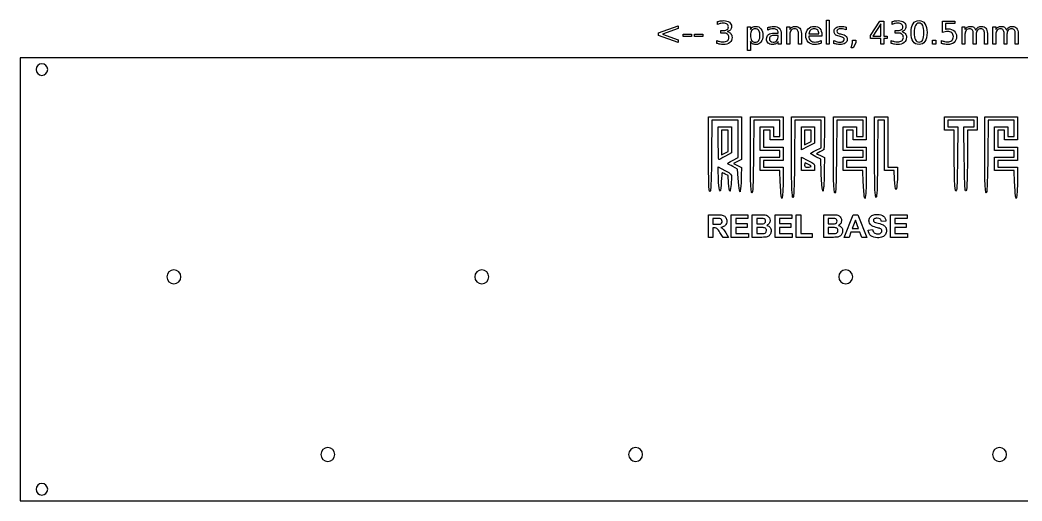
# Model space of a CAD drawing. Extents: x 0 to 431, y 0 to 399.
# Drawn here: x 0.1 to 215.1, y 295.8 to 399 of the extents above; entities that cross this region are included whole.
import ezdxf

# ---------------------------------------------------------------- set-up
doc = ezdxf.new("R2010")
doc.units = 0
for name, color, linetype in [('Cut1', 7, 'CONTINUOUS'), ('Cut2', 7, 'CONTINUOUS'), ('Engrave', 7, 'CONTINUOUS')]:
    doc.layers.add(name, color=color, linetype=linetype)

msp = doc.modelspace()

# ---------------------------------------------------------------- linework, layer by layer
at = {"layer": 'Cut1', "color": 1}
for points in [[(3.550156, 388.344847), (3.550156, 388.344847)], [(31.633785, 343.903991), (31.633785, 343.903991)], [(97.673823, 343.903991), (97.673823, 343.903991)], [(175.757657, 343.903991), (175.757657, 343.903991)], [(64.653823, 305.803991), (64.653823, 305.803991)], [(130.694176, 305.803991), (130.694176, 305.803991)], [(208.778009, 305.803991), (208.778009, 305.803991)], [(3.550156, 298.344858), (3.550156, 298.344858)]]:
    msp.add_lwpolyline(points, dxfattribs=at)
for points in [[(4.799872, 389.594739), (4.109627, 389.594739), (3.550156, 389.035234), (3.550156, 388.344847)], [(6.049904, 388.344847), (6.049904, 389.035234), (5.490434, 389.594739), (4.799872, 389.594739)], [(3.550156, 388.344847), (3.550156, 387.654461), (4.109627, 387.094603), (4.799872, 387.094603)], [(4.799872, 387.094603), (5.490434, 387.094603), (6.049904, 387.654461), (6.049904, 388.344847)], [(33.133761, 345.404003), (32.305157, 345.404003), (31.633785, 344.732666), (31.633785, 343.903991)], [(34.633772, 343.903991), (34.633772, 344.732666), (33.962401, 345.404003), (33.133761, 345.404003)], [(99.173834, 345.404003), (98.345159, 345.404003), (97.673823, 344.732666), (97.673823, 343.903991)], [(100.673845, 343.903991), (100.673845, 344.732666), (100.002509, 345.404003), (99.173834, 345.404003)], [(177.257668, 345.404003), (176.428993, 345.404003), (175.757657, 344.732666), (175.757657, 343.903991)], [(178.757679, 343.903991), (178.757679, 344.732666), (178.086343, 345.404003), (177.257668, 345.404003)], [(31.633785, 343.903991), (31.633785, 343.075669), (32.305157, 342.40398), (33.133761, 342.40398)], [(33.133761, 342.40398), (33.962401, 342.40398), (34.633772, 343.075669), (34.633772, 343.903991)], [(97.673823, 343.903991), (97.673823, 343.075669), (98.345159, 342.40398), (99.173834, 342.40398)], [(99.173834, 342.40398), (100.002509, 342.40398), (100.673845, 343.075669), (100.673845, 343.903991)], [(175.757657, 343.903991), (175.757657, 343.075669), (176.428993, 342.40398), (177.257668, 342.40398)], [(177.257668, 342.40398), (178.086343, 342.40398), (178.757679, 343.075669), (178.757679, 343.903991)], [(66.153834, 307.304003), (65.325512, 307.304003), (64.653823, 306.632666), (64.653823, 305.803991)], [(64.653823, 305.803991), (64.653823, 304.975669), (65.325512, 304.30398), (66.153834, 304.30398)], [(67.653845, 305.803991), (67.653845, 306.632666), (66.982509, 307.304003), (66.153834, 307.304003)], [(66.153834, 304.30398), (66.982509, 304.30398), (67.653845, 304.975669), (67.653845, 305.803991)], [(132.194187, 307.304003), (131.365512, 307.304003), (130.694176, 306.632666), (130.694176, 305.803991)], [(130.694176, 305.803991), (130.694176, 304.975669), (131.365512, 304.30398), (132.194187, 304.30398)], [(133.694198, 305.803991), (133.694198, 306.632666), (133.022157, 307.304003), (132.194187, 307.304003)], [(132.194187, 304.30398), (133.022157, 304.30398), (133.694198, 304.975669), (133.694198, 305.803991)], [(210.277668, 307.304003), (209.449345, 307.304003), (208.778009, 306.632666), (208.778009, 305.803991)], [(208.778009, 305.803991), (208.778009, 304.975669), (209.449345, 304.30398), (210.277668, 304.30398)], [(211.777679, 305.803991), (211.777679, 306.632666), (211.106343, 307.304003), (210.277668, 307.304003)], [(210.277668, 304.30398), (211.106343, 304.30398), (211.777679, 304.975669), (211.777679, 305.803991)], [(4.799872, 299.59475), (4.109627, 299.59475), (3.550156, 299.035244), (3.550156, 298.344858)], [(6.049904, 298.344858), (6.049904, 299.035244), (5.490434, 299.59475), (4.799872, 299.59475)], [(3.550156, 298.344858), (3.550156, 297.654472), (4.109627, 297.094614), (4.799872, 297.094614)], [(4.799872, 297.094614), (5.490434, 297.094614), (6.049904, 297.654472), (6.049904, 298.344858)]]:
    msp.add_open_spline(points, degree=3, dxfattribs=at)
at = {"layer": 'Cut2', "color": 1}
msp.add_lwpolyline([(0.120025, 295.844793), (430.619994, 295.844793), (430.619994, 390.844772), (0.120025, 390.844772), (0.120025, 295.844793), (0.120025, 295.844793)], dxfattribs=at)
at = {"layer": 'Engrave', "color": 7}
for points in [[(141.337371, 397.14239), (137.924246, 395.928614), (141.337371, 394.721453), (141.337371, 394.119526), (137.097423, 395.657416), (137.097423, 396.206427), (141.337371, 397.744317), (141.337371, 397.14239)], [(149.770965, 398.028744), (149.770965, 398.624057)], [(173.133673, 398.954786), (173.742215, 398.954786), (173.742215, 393.80864), (173.133673, 393.80864), (173.133673, 398.954786)], [(184.603359, 398.746427), (185.443413, 398.746427), (185.443413, 395.528432), (186.147865, 395.528432), (186.147865, 394.972807), (185.443413, 394.972807), (185.443413, 393.80864), (184.778647, 393.80864), (184.778647, 394.972807), (182.549532, 394.972807), (182.549532, 395.617729), (184.603359, 398.746427)], [(184.778647, 398.164343), (183.091926, 395.528432), (184.778647, 395.528432), (184.778647, 398.164343)], [(187.196276, 398.028744), (187.196276, 398.624057)], [(198.044192, 398.746427), (200.666875, 398.746427), (200.666875, 398.184187), (198.656042, 398.184187), (198.656042, 396.973718)], [(198.044192, 396.265958), (198.044192, 398.746427)], [(142.385782, 395.935229), (144.168413, 395.935229), (144.168413, 395.392833), (142.385782, 395.392833), (142.385782, 395.935229)], [(144.833176, 395.935229), (146.615808, 395.935229), (146.615808, 395.392833), (144.833176, 395.392833), (144.833176, 395.935229)], [(151.050885, 396.173354), (150.475417, 396.173354), (150.475417, 396.722364), (151.077343, 396.722364)], [(156.802266, 394.364265), (156.802266, 392.399734), (156.190417, 392.399734), (156.190417, 397.512807), (156.802266, 397.512807), (156.802266, 396.950567)], [(160.552734, 396.781895), (160.552734, 397.344135)], [(161.948413, 396.146895), (162.801692, 396.146895), (162.801692, 396.206427)], [(162.801692, 395.535046), (162.801692, 395.670645), (162.196458, 395.670645)], [(163.410234, 395.921999), (163.410234, 393.80864), (162.801692, 393.80864), (162.801692, 394.37088)], [(165.255705, 395.902156), (165.255705, 393.80864), (164.643856, 393.80864), (164.643856, 397.512807), (165.255705, 397.512807), (165.255705, 396.937338)], [(167.746093, 396.044369), (167.746093, 393.80864), (167.137551, 393.80864), (167.137551, 396.024526)], [(172.134871, 395.812859), (172.134871, 395.515203), (169.336901, 395.515203)], [(169.356746, 395.988145), (171.52633, 395.991453)], [(176.169766, 395.974916), (176.378125, 395.928614)], [(177.373621, 397.403666), (177.373621, 396.828197)], [(188.476199, 396.173354), (187.900731, 396.173354), (187.900731, 396.722364), (188.502657, 396.722364)], [(202.852996, 395.902156), (202.852996, 393.80864), (202.241147, 393.80864), (202.241147, 397.512807), (202.852996, 397.512807), (202.852996, 396.937338)], [(205.250782, 395.902156), (205.250782, 393.80864), (204.638933, 393.80864), (204.638933, 396.024526)], [(207.648567, 396.044369), (207.648567, 393.80864), (207.036718, 393.80864), (207.036718, 396.024526)], [(209.454349, 395.902156), (209.454349, 393.80864), (208.8425, 393.80864), (208.8425, 397.512807), (209.454349, 397.512807), (209.454349, 396.937338)], [(211.852135, 395.902156), (211.852135, 393.80864), (211.240288, 393.80864), (211.240288, 396.024526)], [(214.249923, 396.044369), (214.249923, 393.80864), (213.638074, 393.80864), (213.638074, 396.024526)], [(149.622135, 393.957468), (149.622135, 394.60239)], [(171.992657, 394.572624), (171.992657, 393.997156)], [(174.741016, 393.944239), (174.741016, 394.572624)], [(176.047397, 395.419291), (175.835731, 395.468901)], [(178.699843, 394.648692), (179.397683, 394.648692), (179.397683, 394.079838), (178.855288, 393.021505), (178.428647, 393.021505), (178.699843, 394.079838), (178.699843, 394.648692)], [(187.047449, 393.957468), (187.047449, 394.60239)], [(195.881224, 394.648692), (196.579064, 394.648692), (196.579064, 393.80864), (195.881224, 393.80864), (195.881224, 394.648692)], [(197.835833, 393.924395), (197.835833, 394.595776)], [(147.790999, 352.359375), (147.790999, 357.207862), (149.851442, 357.207862)], [(152.682483, 352.359375), (152.682483, 357.207862), (156.277509, 357.207862), (156.277509, 356.387654), (153.661442, 356.387654), (153.661442, 355.312785), (156.095608, 355.312785), (156.095608, 354.495885), (153.661442, 354.495885), (153.661442, 353.176276), (156.370115, 353.176276), (156.370115, 352.359375), (152.682483, 352.359375)], [(157.210166, 357.207862), (159.14824, 357.207862)], [(158.860506, 352.359375), (157.210166, 352.359375), (157.210166, 357.207862)], [(162.10165, 352.359375), (162.10165, 357.207862), (165.696676, 357.207862), (165.696676, 356.387654), (163.080608, 356.387654), (163.080608, 355.312785), (165.514775, 355.312785), (165.514775, 354.495885), (163.080608, 354.495885), (163.080608, 353.176276), (165.789281, 353.176276), (165.789281, 352.359375), (162.10165, 352.359375)], [(166.652483, 352.359375), (166.652483, 357.168176), (167.631442, 357.168176), (167.631442, 353.176276), (170.065608, 353.176276), (170.065608, 352.359375), (166.652483, 352.359375)], [(172.542772, 357.207862), (174.480842, 357.207862)], [(174.193108, 352.359375), (172.542772, 352.359375), (172.542772, 357.207862)], [(181.806496, 352.359375), (180.741547, 352.359375), (180.318214, 353.460702), (178.38014, 353.460702), (177.979958, 352.359375), (176.941467, 352.359375), (178.829932, 357.207862), (179.865115, 357.207862), (181.806496, 352.359375)], [(186.853422, 352.359375), (186.853422, 357.207862), (190.448448, 357.207862), (190.448448, 356.387654), (187.832381, 356.387654), (187.832381, 355.312785), (190.266547, 355.312785), (190.266547, 354.495885), (187.832381, 354.495885), (187.832381, 353.176276), (190.541051, 353.176276), (190.541051, 352.359375), (186.853422, 352.359375)], [(149.533942, 356.387657), (148.769958, 356.387657), (148.769958, 355.157346)], [(148.769958, 355.157343), (149.494256, 355.157343)], [(158.189124, 356.400885), (158.189124, 355.279712), (158.83074, 355.279712)], [(158.751365, 356.400885), (158.189124, 356.400885)], [(173.52173, 356.400885), (173.52173, 355.279712), (174.163342, 355.279712)], [(174.083967, 356.400885), (173.52173, 356.400885)], [(180.004022, 354.277603), (179.335948, 356.076769), (178.681105, 354.277603), (180.004022, 354.277603)], [(185.884384, 355.822109), (184.905426, 355.779112)], [(148.968397, 354.383436), (148.769958, 354.383436), (148.769958, 352.359375), (147.790999, 352.359375)], [(151.558006, 353.30526), (152.150009, 352.359375), (150.97923, 352.359375), (150.271467, 353.414401)], [(158.189124, 354.472734), (158.189124, 353.176276), (159.095323, 353.176276)], [(158.979567, 354.472734), (158.189124, 354.472734)], [(173.52173, 354.472734), (173.52173, 353.176276), (174.427926, 353.176276)], [(174.312172, 354.472734), (173.52173, 354.472734)], [(182.080999, 353.936952), (183.033499, 354.029555)]]:
    msp.add_lwpolyline(points, dxfattribs=at)
at = {"layer": 'Engrave', "color": 1}
for points in [[(147.81307, 371.428095), (147.81307, 378.192256), (154.868626, 378.192256), (154.868626, 369.027089), (154.031484, 368.601286), (153.194343, 368.176189), (154.031484, 367.768731), (154.868626, 367.362331), (154.85134, 365.589622)], [(152.995729, 368.872925), (154.16307, 369.448659), (154.16307, 377.4867), (148.551434, 377.4867), (148.47982, 370.122464)], [(156.808904, 371.251706), (156.808904, 378.192256), (163.864459, 378.192256), (163.864459, 373.253367), (161.042237, 373.253367), (161.042237, 375.370034), (159.631126, 375.370034), (159.631126, 371.665867), (163.864459, 371.665867), (163.864459, 368.843645), (159.631126, 368.843645), (159.631126, 367.432534), (163.864459, 367.432534), (163.847173, 364.918992)], [(163.223462, 364.125242), (163.104223, 366.726978), (158.92557, 366.726978), (158.92557, 369.5492), (163.158904, 369.5492), (163.158904, 370.960311), (158.92557, 370.960311), (158.92557, 376.075589), (161.747793, 376.075589), (161.747793, 373.958922), (163.158904, 373.958922), (163.158904, 377.4867), (157.546562, 377.4867), (157.475654, 369.946075)], [(165.628348, 370.810734), (165.628348, 378.192256), (172.683904, 378.192256), (172.683904, 374.664478)], [(170.811007, 370.989592), (171.978348, 371.565325), (171.978348, 377.4867), (166.364595, 377.4867), (166.295451, 369.505103)], [(174.624182, 371.251706), (174.624182, 378.192256), (181.679737, 378.192256), (181.679737, 373.253367), (178.857515, 373.253367), (178.857515, 375.370034), (177.446404, 375.370034), (177.446404, 371.665867), (181.679737, 371.665867), (181.679737, 368.843645), (177.446404, 368.843645), (177.446404, 367.432534), (181.679737, 367.432534), (181.662451, 364.918992)], [(181.03874, 364.125242), (180.919501, 366.726978), (176.740848, 366.726978), (176.740848, 369.5492), (180.974182, 369.5492), (180.974182, 370.960311), (176.740848, 370.960311), (176.740848, 376.075589), (179.56307, 376.075589), (179.56307, 373.958922), (180.974182, 373.958922), (180.974182, 377.4867), (175.36184, 377.4867), (175.290932, 369.946075)], [(183.443626, 370.810734), (183.443626, 378.192256), (186.265848, 378.192256), (186.265848, 367.432534), (188.382515, 367.432534), (188.381457, 366.153714)], [(187.751395, 364.742603), (187.626865, 366.726978), (185.560293, 366.726978), (185.560293, 377.4867), (184.179873, 377.4867), (184.110729, 369.505103)], [(200.553701, 370.105178), (200.553701, 375.370034), (198.437034, 375.370034), (198.437034, 378.192256), (205.49259, 378.192256), (205.49259, 375.370034), (203.375923, 375.370034), (203.374512, 369.946075)], [(202.696826, 369.293436), (202.635443, 376.075589), (204.786682, 376.075589), (204.786682, 377.4867), (199.142237, 377.4867), (199.142237, 376.075589), (201.291007, 376.075589), (201.231034, 369.293436)], [(207.079737, 371.251706), (207.079737, 378.192256), (214.135293, 378.192256), (214.135293, 373.253367), (211.31307, 373.253367), (211.31307, 375.370034), (209.901959, 375.370034), (209.901959, 371.665867), (214.135293, 371.665867), (214.135293, 368.843645), (209.901959, 368.843645), (209.901959, 367.432534), (214.135293, 367.432534), (214.118007, 364.918992)], [(213.494295, 364.125242), (213.375057, 366.726978), (209.196404, 366.726978), (209.196404, 369.5492), (213.429737, 369.5492), (213.429737, 370.960311), (209.196404, 370.960311), (209.196404, 376.075589), (212.018626, 376.075589), (212.018626, 373.958922), (213.429737, 373.958922), (213.429737, 377.4867), (207.817395, 377.4867), (207.746487, 369.946075)], [(149.929737, 372.547811), (149.929737, 376.075589), (152.751959, 376.075589), (152.751959, 370.462895), (151.437157, 369.741464)], [(152.046404, 373.080506), (152.046404, 375.370034), (150.635293, 375.370034), (150.635293, 370.071311), (151.340848, 370.431145), (152.046404, 370.790978), (152.046404, 373.080506), (152.046404, 373.080506)], [(167.745015, 373.604381), (167.745015, 376.075589), (170.567237, 376.075589), (170.567237, 372.552045), (169.156126, 371.842256), (167.745015, 371.13282), (167.745015, 373.604381), (167.745015, 373.604381)], [(169.861682, 374.138839), (169.861682, 375.370034), (168.45057, 375.370034), (168.45057, 372.187978), (169.156126, 372.547811), (169.861682, 372.907645), (169.861682, 374.138839), (169.861682, 374.138839)], [(149.929737, 372.547811), (149.929737, 372.547811)], [(171.719762, 370.71125), (171.019498, 370.287564), (171.852054, 369.883634), (172.683904, 369.478997), (172.666618, 366.73615)], [(167.745015, 368.140206), (167.745015, 369.553434), (169.156126, 368.843645)], [(170.567237, 367.43077), (170.567237, 366.726978), (167.745015, 366.726978), (167.745015, 368.140206), (167.745015, 368.140206)], [(169.861682, 367.576467), (169.861682, 367.576467)], [(171.999868, 366.194636), (171.890154, 369.108228), (170.886854, 369.640922)], [(149.929737, 366.148422), (149.929737, 367.456875), (151.340848, 366.694875)], [(152.141654, 363.964728), (152.017476, 365.617139), (151.408582, 365.907475)], [(154.204345, 365.051284), (154.074876, 366.991561), (153.071576, 367.524256)], [(147.92984, 363.282809), (147.92984, 363.282809), (147.92984, 363.282809)], [(150.044743, 363.481775), (150.044743, 363.481775), (150.044743, 363.481775)], [(200.668354, 363.481775), (200.668354, 363.481775), (200.668354, 363.481775)], [(165.745118, 362.048086), (165.745118, 362.048086), (165.745118, 362.048086)], [(183.560395, 362.048086), (183.560395, 362.048086), (183.560395, 362.048086)], [(163.466526, 360.994339), (163.466526, 360.994339)], [(181.281804, 360.994339), (181.281804, 360.994339), (181.281804, 360.994339)], [(213.737359, 360.994339), (213.737359, 360.994339), (213.737359, 360.994339)]]:
    msp.add_lwpolyline(points, dxfattribs=at)
at = {"layer": 'Engrave', "color": 7}
for points in [[(149.770965, 398.624057), (150.024521, 398.694607), (150.261546, 398.747524), (150.482032, 398.782807)], [(150.462189, 398.213953), (150.252726, 398.174261), (150.022317, 398.112525), (149.770965, 398.028744)], [(151.050885, 398.273484), (150.86788, 398.273479), (150.671649, 398.253635), (150.462189, 398.213953)], [(150.482032, 398.782807), (150.704722, 398.818079), (150.914182, 398.835718), (151.110417, 398.835723)], [(151.821484, 398.068432), (151.642888, 398.205129), (151.386024, 398.273479), (151.050885, 398.273484)], [(151.110417, 398.835723), (151.617533, 398.835718), (152.018817, 398.719963), (152.314272, 398.488458)], [(152.092683, 397.486348), (152.09268, 397.739904), (152.002281, 397.933931), (151.821484, 398.068432)], [(152.314272, 398.488458), (152.609719, 398.259148), (152.757446, 397.948263), (152.757449, 397.555802)], [(187.196276, 398.624057), (187.449835, 398.694607), (187.686857, 398.747524), (187.907343, 398.782807)], [(187.8875, 398.213953), (187.678037, 398.174261), (187.447631, 398.112525), (187.196276, 398.028744)], [(188.476199, 398.273484), (188.293194, 398.273479), (188.09696, 398.253635), (187.8875, 398.213953)], [(187.907343, 398.782807), (188.130033, 398.818079), (188.339496, 398.835718), (188.535731, 398.835723)], [(189.246798, 398.068432), (189.068202, 398.205129), (188.811335, 398.273479), (188.476199, 398.273484)], [(188.535731, 398.835723), (189.042844, 398.835718), (189.44413, 398.719963), (189.739583, 398.488458)], [(189.517996, 397.486348), (189.517994, 397.739904), (189.427592, 397.933931), (189.246798, 398.068432)], [(189.739583, 398.488458), (190.035033, 398.259148), (190.182757, 397.948263), (190.18276, 397.555802)], [(191.290705, 396.272572), (191.290702, 397.106007), (191.436224, 397.741006), (191.727266, 398.177572)], [(191.727266, 398.177572), (192.020512, 398.616335), (192.443845, 398.835718), (192.997266, 398.835723)], [(192.220051, 397.797234), (192.048074, 397.459886), (191.962083, 396.951667), (191.962083, 396.272572)], [(192.997266, 398.306557), (192.653305, 398.306552), (192.394236, 398.136778), (192.220051, 397.797234)], [(192.997266, 398.835723), (193.550684, 398.835718), (193.972914, 398.616335), (194.263958, 398.177572)], [(193.774481, 397.797234), (193.602497, 398.136778), (193.343426, 398.306552), (192.997266, 398.306557)], [(194.035756, 396.272572), (194.035753, 396.951667), (193.94866, 397.459886), (193.774481, 397.797234)], [(194.263958, 398.177572), (194.557201, 397.741006), (194.703824, 397.106007), (194.70383, 396.272572)], [(151.900859, 395.925307), (151.698009, 396.090669), (151.414686, 396.173351), (151.050885, 396.173354)], [(151.077343, 396.722364), (151.405867, 396.722361), (151.657219, 396.787404), (151.831407, 396.917494)], [(151.831407, 396.917494), (152.005589, 397.049783), (152.09268, 397.239401), (152.092683, 397.486348)], [(152.522631, 396.86127), (152.366083, 396.673854), (152.143392, 396.543768), (151.854558, 396.47101)], [(151.854558, 396.47101), (152.174259, 396.402657), (152.423408, 396.260443), (152.602006, 396.044369)], [(152.208439, 395.244005), (152.208436, 395.535045), (152.10591, 395.762145), (151.900859, 395.925307)], [(152.757449, 397.555802), (152.757446, 397.282395), (152.679171, 397.050885), (152.522631, 396.86127)], [(152.602006, 396.044369), (152.782801, 395.828291), (152.873199, 395.561503), (152.873205, 395.244005)], [(156.802266, 396.950567), (156.930146, 397.17105), (157.091101, 397.334209), (157.285131, 397.440046)], [(157.076772, 396.709135), (156.893768, 396.455573), (156.802266, 396.105001), (156.802266, 395.657416)], [(156.802266, 395.657416), (156.802266, 395.209828), (156.893768, 394.858153), (157.076772, 394.60239)], [(157.837449, 397.092781), (157.515537, 397.092777), (157.261978, 396.964896), (157.076772, 396.709135)], [(157.285131, 397.440046), (157.48136, 397.548081), (157.715077, 397.6021), (157.986276, 397.602104)], [(158.594817, 396.709135), (158.411813, 396.964896), (158.159357, 397.092777), (157.837449, 397.092781)], [(157.986276, 397.602104), (158.436064, 397.6021), (158.800969, 397.423506), (159.08099, 397.066322)], [(158.872631, 395.657416), (158.872628, 396.105001), (158.780023, 396.455573), (158.594817, 396.709135)], [(158.594817, 394.60239), (158.780023, 394.858153), (158.872628, 395.209828), (158.872631, 395.657416)], [(159.08099, 397.066322), (159.36321, 396.709132), (159.504321, 396.239497), (159.504324, 395.657416)], [(159.504324, 395.657416), (159.504321, 395.075332), (159.36321, 394.605697), (159.08099, 394.24851)], [(160.281538, 394.886817), (160.281535, 395.303534), (160.420442, 395.617727), (160.698256, 395.829395)], [(160.552734, 397.344135), (160.775424, 397.430121), (160.991502, 397.494062), (161.200965, 397.535958)], [(161.13151, 397.010098), (160.930867, 396.959383), (160.737942, 396.883316), (160.552734, 396.781895)], [(160.698256, 395.829395), (160.978271, 396.04106), (161.394989, 396.146893), (161.948413, 396.146895)], [(161.749974, 397.086166), (161.538308, 397.086163), (161.332153, 397.060806), (161.13151, 397.010098)], [(162.196458, 395.670645), (161.704774, 395.670643), (161.364123, 395.614419), (161.174506, 395.501973)], [(161.200965, 397.535958), (161.410424, 397.580051), (161.614375, 397.6021), (161.812814, 397.602104)], [(162.523881, 396.854656), (162.340874, 397.008993), (162.082906, 397.086163), (161.749974, 397.086166)], [(161.812814, 397.602104), (162.348593, 397.6021), (162.748773, 397.463194), (163.013359, 397.185385)], [(162.494115, 394.579239), (162.699164, 394.819568), (162.801689, 395.13817), (162.801692, 395.535046)], [(162.801692, 396.206427), (162.801689, 396.486441), (162.709087, 396.702517), (162.523881, 396.854656)], [(163.013359, 397.185385), (163.277939, 396.907569), (163.410231, 396.486441), (163.410234, 395.921999)], [(165.540131, 396.758744), (165.350512, 396.54928), (165.255702, 396.26375), (165.255705, 395.902156)], [(165.255705, 396.937338), (165.401224, 397.160026), (165.572099, 397.326492), (165.768333, 397.436739)], [(166.317343, 397.072937), (165.988819, 397.072934), (165.729748, 396.968203), (165.540131, 396.758744)], [(165.768333, 397.436739), (165.966769, 397.546978), (166.194971, 397.6021), (166.452942, 397.602104)], [(166.9325, 396.811661), (166.795797, 396.985842), (166.590746, 397.072934), (166.317343, 397.072937)], [(166.452942, 397.602104), (166.87848, 397.6021), (167.200388, 397.469808), (167.418673, 397.205229)], [(167.137551, 396.024526), (167.137548, 396.375096), (167.0692, 396.637474), (166.9325, 396.811661)], [(167.418673, 397.205229), (167.636949, 396.942847), (167.74609, 396.555894), (167.746093, 396.044369)], [(168.701901, 395.624343), (168.701901, 396.230678), (168.865062, 396.711337), (169.191381, 397.066322)], [(169.21784, 394.228666), (168.873881, 394.572624), (168.701901, 395.037849), (168.701901, 395.624343)], [(169.191381, 397.066322), (169.519905, 397.423506), (169.961978, 397.6021), (170.517606, 397.602104)], [(169.707317, 396.798432), (169.50447, 396.606606), (169.387613, 396.336511), (169.356746, 395.988145)], [(170.524218, 397.086166), (170.184668, 397.086163), (169.912369, 396.990251), (169.707317, 396.798432)], [(170.517606, 397.602104), (171.0159, 397.6021), (171.409467, 397.441145), (171.698308, 397.119239)], [(171.245208, 396.78851), (171.064408, 396.986944), (170.824079, 397.086163), (170.524218, 397.086166)], [(171.52633, 395.991453), (171.521927, 396.324384), (171.42821, 396.59007), (171.245208, 396.78851)], [(171.698308, 397.119239), (171.989346, 396.799531), (172.134866, 396.364072), (172.134871, 395.812859)], [(174.767474, 396.510697), (174.767474, 396.859062), (174.890946, 397.128055), (175.137891, 397.317677)], [(175.01883, 395.832703), (174.851258, 395.998065), (174.767474, 396.224063), (174.767474, 396.510697)], [(175.835731, 395.468901), (175.458699, 395.548274), (175.186396, 395.669541), (175.01883, 395.832703)], [(175.137891, 397.317677), (175.384835, 397.507291), (175.735406, 397.6021), (176.189609, 397.602104)], [(175.581067, 396.953874), (175.431137, 396.861267), (175.356173, 396.722361), (175.356173, 396.537156)], [(175.356173, 396.537156), (175.356173, 396.396042), (175.41019, 396.284697), (175.518231, 396.203119)], [(175.518231, 396.203119), (175.626268, 396.123742), (175.843446, 396.047674), (176.169766, 395.974916)], [(176.262371, 397.092781), (175.960303, 397.092777), (175.733202, 397.046475), (175.581067, 396.953874)], [(176.189609, 397.602104), (176.414503, 397.6021), (176.62617, 397.585562), (176.824609, 397.552494)], [(176.83784, 397.026635), (176.652628, 397.070729), (176.460805, 397.092777), (176.262371, 397.092781)], [(176.378125, 395.928614), (176.810275, 395.836008), (177.116751, 395.704819), (177.297551, 395.535046)], [(176.824609, 397.552494), (177.023045, 397.519417), (177.206049, 397.469808), (177.373621, 397.403666)], [(177.373621, 396.828197), (177.201638, 396.916389), (177.023045, 396.982535), (176.83784, 397.026635)], [(177.297551, 395.535046), (177.480553, 395.367475), (177.572055, 395.132658), (177.572058, 394.830593)], [(189.326173, 395.925307), (189.123323, 396.090669), (188.839997, 396.173351), (188.476199, 396.173354)], [(188.502657, 396.722364), (188.831178, 396.722361), (189.082533, 396.787404), (189.256718, 396.917494)], [(189.256718, 396.917494), (189.4309, 397.049783), (189.517994, 397.239401), (189.517996, 397.486348)], [(189.947942, 396.86127), (189.791394, 396.673854), (189.568703, 396.543768), (189.279871, 396.47101)], [(189.279871, 396.47101), (189.599573, 396.402657), (189.848721, 396.260443), (190.027317, 396.044369)], [(189.63375, 395.244005), (189.633747, 395.535045), (189.531221, 395.762145), (189.326173, 395.925307)], [(190.18276, 397.555802), (190.182757, 397.282395), (190.104485, 397.050885), (189.947942, 396.86127)], [(190.027317, 396.044369), (190.208114, 395.828291), (190.298513, 395.561503), (190.298516, 395.244005)], [(191.727266, 394.367572), (191.436224, 394.806339), (191.290702, 395.441338), (191.290705, 396.272572)], [(191.962083, 396.272572), (191.962083, 395.595678), (192.048074, 395.087458), (192.220051, 394.747911)], [(193.774481, 394.747911), (193.94866, 395.087458), (194.035753, 395.595678), (194.035756, 396.272572)], [(194.70383, 396.272572), (194.703824, 395.441338), (194.557201, 394.806339), (194.263958, 394.367572)], [(198.58659, 396.451166), (198.410198, 396.411476), (198.229401, 396.34974), (198.044192, 396.265958)], [(199.122371, 396.510697), (198.943776, 396.510695), (198.765183, 396.490852), (198.58659, 396.451166)], [(198.656042, 396.973718), (198.753055, 397.006788), (198.850069, 397.031041), (198.947083, 397.046479)], [(198.947083, 397.046479), (199.044097, 397.064115), (199.141111, 397.072934), (199.238125, 397.072937)], [(200.028567, 396.209734), (199.805874, 396.410374), (199.503809, 396.510695), (199.122371, 396.510697)], [(199.238125, 397.072937), (199.789339, 397.072934), (200.2259, 396.921901), (200.547814, 396.619838)], [(200.362606, 395.392833), (200.362603, 395.736789), (200.251258, 396.009089), (200.028567, 396.209734)], [(200.547814, 396.619838), (200.869719, 396.317769), (201.030673, 395.908768), (201.030676, 395.392833)], [(203.1275, 396.755437), (202.944496, 396.545972), (202.852994, 396.261546), (202.852996, 395.902156)], [(202.852996, 396.937338), (202.991901, 397.164435), (203.158367, 397.332005), (203.352397, 397.440046)], [(203.868333, 397.072937), (203.557446, 397.072934), (203.310501, 396.9671), (203.1275, 396.755437)], [(203.352397, 397.440046), (203.546422, 397.548081), (203.776831, 397.6021), (204.043621, 397.602104)], [(204.450417, 396.814968), (204.324737, 396.986944), (204.13071, 397.072934), (203.868333, 397.072937)], [(204.043621, 397.602104), (204.31261, 397.6021), (204.540812, 397.533749), (204.728231, 397.397052)], [(204.638933, 396.024526), (204.63893, 396.381711), (204.57609, 396.645191), (204.450417, 396.814968)], [(204.728231, 397.397052), (204.917844, 397.260347), (205.057852, 397.061909), (205.148256, 396.801739)], [(205.148256, 396.801739), (205.300388, 397.075138), (205.482289, 397.276883), (205.693958, 397.406973)], [(205.525288, 396.758744), (205.342281, 396.54928), (205.250779, 396.26375), (205.250782, 395.902156)], [(206.272734, 397.072937), (205.957435, 397.072934), (205.708287, 396.968203), (205.525288, 396.758744)], [(205.693958, 397.406973), (205.905622, 397.537056), (206.154771, 397.6021), (206.441407, 397.602104)], [(206.848205, 396.814968), (206.722523, 396.986944), (206.530699, 397.072934), (206.272734, 397.072937)], [(206.441407, 397.602104), (206.827253, 397.6021), (207.12491, 397.466501), (207.334375, 397.195307)], [(207.036718, 396.024526), (207.036715, 396.379506), (206.973876, 396.642986), (206.848205, 396.814968)], [(207.334375, 397.195307), (207.543832, 396.926311), (207.648562, 396.542665), (207.648567, 396.044369)], [(209.454349, 396.937338), (209.593253, 397.164435), (209.759722, 397.332005), (209.95375, 397.440046)], [(209.728856, 396.755437), (209.545851, 396.545972), (209.454349, 396.261546), (209.454349, 395.902156)], [(210.469689, 397.072937), (210.158801, 397.072934), (209.911857, 396.9671), (209.728856, 396.755437)], [(209.95375, 397.440046), (210.147778, 397.548081), (210.378184, 397.6021), (210.644974, 397.602104)], [(211.051772, 396.814968), (210.926093, 396.986944), (210.732065, 397.072934), (210.469689, 397.072937)], [(210.644974, 397.602104), (210.913966, 397.6021), (211.142168, 397.533749), (211.329583, 397.397052)], [(211.240288, 396.024526), (211.240285, 396.381711), (211.177446, 396.645191), (211.051772, 396.814968)], [(211.329583, 397.397052), (211.5192, 397.260347), (211.659208, 397.061909), (211.749609, 396.801739)], [(211.749609, 396.801739), (211.901741, 397.075138), (212.083642, 397.276883), (212.295314, 397.406973)], [(212.126641, 396.758744), (211.943634, 396.54928), (211.852132, 396.26375), (211.852135, 395.902156)], [(212.87409, 397.072937), (212.558791, 397.072934), (212.309639, 396.968203), (212.126641, 396.758744)], [(212.295314, 397.406973), (212.506975, 397.537056), (212.756123, 397.6021), (213.04276, 397.602104)], [(213.449558, 396.814968), (213.323876, 396.986944), (213.132052, 397.072934), (212.87409, 397.072937)], [(213.04276, 397.602104), (213.428605, 397.6021), (213.726262, 397.466501), (213.935731, 397.195307)], [(213.638074, 396.024526), (213.638068, 396.379506), (213.575228, 396.642986), (213.449558, 396.814968)], [(213.935731, 397.195307), (214.145185, 396.926311), (214.249917, 396.542665), (214.249923, 396.044369)], [(149.622135, 394.60239), (149.807343, 394.494351), (150.01019, 394.412771), (150.230676, 394.357651)], [(150.300131, 393.775567), (150.081849, 393.815255), (149.855851, 393.875888), (149.622135, 393.957468)], [(150.230676, 394.357651), (150.451162, 394.302528), (150.681571, 394.274968), (150.921901, 394.274968)], [(150.941746, 393.712729), (150.734488, 393.712729), (150.520614, 393.733675), (150.300131, 393.775567)], [(150.921901, 394.274968), (151.340823, 394.274968), (151.659426, 394.35765), (151.877708, 394.523015)], [(152.370496, 394.112911), (152.035355, 393.846123), (151.559105, 393.712729), (150.941746, 393.712729)], [(151.877708, 394.523015), (152.098192, 394.688379), (152.208436, 394.928708), (152.208439, 395.244005)], [(152.873205, 395.244005), (152.873199, 394.756729), (152.70563, 394.379699), (152.370496, 394.112911)], [(157.285131, 393.871479), (157.091101, 393.979517), (156.930146, 394.143779), (156.802266, 394.364265)], [(157.076772, 394.60239), (157.261978, 394.348831), (157.515537, 394.222051), (157.837449, 394.222052)], [(157.986276, 393.712729), (157.715077, 393.712729), (157.48136, 393.765645), (157.285131, 393.871479)], [(157.837449, 394.222052), (158.159357, 394.222051), (158.411813, 394.348831), (158.594817, 394.60239)], [(159.08099, 394.24851), (158.800969, 393.891322), (158.436064, 393.712729), (157.986276, 393.712729)], [(160.615574, 394.030229), (160.392883, 394.2441), (160.281535, 394.529629), (160.281538, 394.886817)], [(161.521772, 393.712729), (161.142533, 393.712729), (160.840468, 393.818562), (160.615574, 394.030229)], [(161.174506, 395.501973), (160.984887, 395.389524), (160.890077, 395.197701), (160.89008, 394.926505)], [(160.89008, 394.926505), (160.890077, 394.710427), (160.960633, 394.538448), (161.101746, 394.410567)], [(161.101746, 394.410567), (161.245059, 394.284889), (161.439087, 394.222051), (161.68383, 394.222052)], [(162.282449, 393.871479), (162.07519, 393.765645), (161.82163, 393.712729), (161.521772, 393.712729)], [(161.68383, 394.222052), (162.02117, 394.222051), (162.291265, 394.341113), (162.494115, 394.579239)], [(162.801692, 394.37088), (162.662785, 394.145983), (162.489704, 393.979517), (162.282449, 393.871479)], [(170.623439, 393.712729), (170.032533, 393.712729), (169.564002, 393.884708), (169.21784, 394.228666)], [(169.336901, 395.515203), (169.363345, 395.096278), (169.489035, 394.776573), (169.713933, 394.556088)], [(169.713933, 394.556088), (169.941031, 394.337806), (170.256327, 394.228666), (170.659817, 394.228666)], [(171.321276, 393.785489), (171.091967, 393.736982), (170.859357, 393.712729), (170.623439, 393.712729)], [(170.659817, 394.228666), (170.893531, 394.228666), (171.119529, 394.257329), (171.337814, 394.314656)], [(171.992657, 393.997156), (171.774372, 393.904552), (171.550578, 393.833996), (171.321276, 393.785489)], [(171.337814, 394.314656), (171.558297, 394.371982), (171.776576, 394.457971), (171.992657, 394.572624)], [(174.741016, 394.572624), (174.96591, 394.455766), (175.1875, 394.367572), (175.405782, 394.308041)], [(175.41901, 393.77226), (175.205139, 393.809742), (174.979141, 393.867069), (174.741016, 393.944239)], [(175.405782, 394.308041), (175.624061, 394.250714), (175.840139, 394.222051), (176.05401, 394.222052)], [(176.040782, 393.712729), (175.842343, 393.712729), (175.635087, 393.732572), (175.41901, 393.77226)], [(177.161955, 394.013692), (176.890753, 393.81305), (176.517029, 393.712729), (176.040782, 393.712729)], [(176.778308, 395.16463), (176.668063, 395.252823), (176.424426, 395.33771), (176.047397, 395.419291)], [(176.05401, 394.222052), (176.34064, 394.222051), (176.561126, 394.270558), (176.715468, 394.367572)], [(176.715468, 394.367572), (176.869807, 394.46679), (176.946978, 394.605697), (176.946981, 394.784291)], [(176.946981, 394.784291), (176.946978, 394.949655), (176.890753, 395.076434), (176.778308, 395.16463)], [(177.572058, 394.830593), (177.572055, 394.486634), (177.435355, 394.214334), (177.161955, 394.013692)], [(187.047449, 394.60239), (187.232657, 394.494351), (187.435504, 394.412771), (187.65599, 394.357651)], [(187.725442, 393.775567), (187.50716, 393.815255), (187.281162, 393.875888), (187.047449, 393.957468)], [(187.65599, 394.357651), (187.876476, 394.302528), (188.106883, 394.274968), (188.347215, 394.274968)], [(188.367058, 393.712729), (188.159799, 393.712729), (187.945928, 393.733675), (187.725442, 393.775567)], [(188.347215, 394.274968), (188.766137, 394.274968), (189.084737, 394.35765), (189.303022, 394.523015)], [(189.795808, 394.112911), (189.460666, 393.846123), (188.984416, 393.712729), (188.367058, 393.712729)], [(189.303022, 394.523015), (189.523505, 394.688379), (189.633747, 394.928708), (189.63375, 395.244005)], [(190.298516, 395.244005), (190.298513, 394.756729), (190.130944, 394.379699), (189.795808, 394.112911)], [(192.997266, 393.712729), (192.443845, 393.712729), (192.020512, 393.93101), (191.727266, 394.367572)], [(192.220051, 394.747911), (192.394236, 394.410567), (192.653305, 394.241895), (192.997266, 394.241895)], [(192.997266, 394.241895), (193.343426, 394.241895), (193.602497, 394.410567), (193.774481, 394.747911)], [(194.263958, 394.367572), (193.972914, 393.93101), (193.550684, 393.712729), (192.997266, 393.712729)], [(197.835833, 394.595776), (198.034269, 394.487737), (198.239324, 394.407259), (198.45099, 394.354343)], [(198.500599, 393.765645), (198.286728, 393.800923), (198.065139, 393.85384), (197.835833, 393.924395)], [(198.45099, 394.354343), (198.662657, 394.301426), (198.886448, 394.274968), (199.122371, 394.274968)], [(199.135599, 393.712729), (198.928341, 393.712729), (198.716674, 393.730367), (198.500599, 393.765645)], [(199.122371, 394.274968), (199.503809, 394.274968), (199.805874, 394.375289), (200.028567, 394.575932)], [(200.534583, 394.152598), (200.203853, 393.859352), (199.737526, 393.712729), (199.135599, 393.712729)], [(200.028567, 394.575932), (200.251258, 394.776573), (200.362603, 395.048873), (200.362606, 395.392833)], [(201.030676, 395.392833), (201.030673, 394.86146), (200.865308, 394.448049), (200.534583, 394.152598)], [(149.851442, 357.207862), (150.369582, 357.20786), (150.74551, 357.163762), (150.97923, 357.075571)], [(150.97923, 357.075571), (151.215145, 356.989578), (151.403661, 356.835236), (151.544775, 356.612551)], [(159.14824, 357.207862), (159.531884, 357.20786), (159.817411, 357.191324), (160.004829, 357.158253)], [(160.004829, 357.158253), (160.194443, 357.127381), (160.363113, 357.061237), (160.510842, 356.959817)], [(160.510842, 356.959817), (160.66077, 356.858389), (160.785346, 356.72279), (160.884567, 356.553019)], [(174.480842, 357.207862), (174.864487, 357.20786), (175.150017, 357.191324), (175.337432, 357.158253)], [(175.337432, 357.158253), (175.527046, 357.127381), (175.695719, 357.061237), (175.843448, 356.959817)], [(175.843448, 356.959817), (175.993376, 356.858389), (176.117949, 356.72279), (176.217172, 356.553019)], [(182.464647, 356.629087), (182.605755, 356.845159), (182.807501, 357.009421), (183.069881, 357.121875)], [(183.069881, 357.121875), (183.334461, 357.234318), (183.653065, 357.290539), (184.025688, 357.290545)], [(184.025688, 357.290545), (184.634227, 357.290539), (185.091735, 357.157147), (185.398214, 356.890362)], [(185.398214, 356.890362), (185.706892, 356.623572), (185.868946, 356.267487), (185.884384, 355.822109)], [(149.494256, 355.157343), (149.963887, 355.15734), (150.257133, 355.177183), (150.373996, 355.216875)], [(150.248317, 356.371119), (150.168939, 356.382125), (149.930814, 356.387657), (149.533942, 356.387657)], [(150.615426, 356.179295), (150.529435, 356.280714), (150.407064, 356.344657), (150.248317, 356.371119)], [(150.373996, 355.216875), (150.49085, 355.256558), (150.582352, 355.32491), (150.648499, 355.421926)], [(151.435634, 354.945676), (151.22176, 354.709753), (150.902056, 354.560926), (150.476522, 354.499192)], [(150.747717, 355.785728), (150.747715, 355.948883), (150.703617, 356.080074), (150.615426, 356.179295)], [(150.648499, 355.421926), (150.714644, 355.518937), (150.747715, 355.640203), (150.747717, 355.785728)], [(151.756442, 355.848567), (151.756439, 355.48476), (151.649502, 355.183798), (151.435634, 354.945676)], [(151.544775, 356.612551), (151.685883, 356.389855), (151.756439, 356.135195), (151.756442, 355.848567)], [(159.588108, 356.384346), (159.491092, 356.395381), (159.212177, 356.400885), (158.751365, 356.400885)], [(158.83074, 355.279712), (159.212177, 355.279709), (159.449201, 355.285215), (159.541807, 355.29625)], [(159.541807, 355.29625), (159.709374, 355.31609), (159.840562, 355.373415), (159.935374, 355.468228)], [(159.955217, 356.212369), (159.873635, 356.307173), (159.751267, 356.3645), (159.588108, 356.384346)], [(159.935374, 355.468228), (160.032385, 355.565239), (160.080894, 355.692019), (160.080897, 355.848567)], [(160.080897, 355.848567), (160.080894, 355.998492), (160.039001, 356.11976), (159.955217, 356.212369)], [(160.848188, 355.362394), (160.726917, 355.172775), (160.561552, 355.03056), (160.352092, 354.935753)], [(160.352092, 354.935753), (160.647542, 354.849763), (160.874641, 354.703137), (161.033397, 354.495885)], [(161.033397, 355.987471), (161.033391, 355.760367), (160.971655, 355.552008), (160.848188, 355.362394)], [(160.884567, 356.553019), (160.983782, 356.385447), (161.033391, 356.196931), (161.033397, 355.987471)], [(174.920714, 356.384346), (174.823697, 356.395381), (174.544783, 356.400885), (174.083967, 356.400885)], [(174.163342, 355.279712), (174.544783, 355.279709), (174.781804, 355.285215), (174.874413, 355.29625)], [(174.874413, 355.29625), (175.041979, 355.31609), (175.173167, 355.373415), (175.26798, 355.468228)], [(175.287823, 356.212369), (175.206241, 356.307173), (175.083869, 356.3645), (174.920714, 356.384346)], [(175.26798, 355.468228), (175.364991, 355.565239), (175.413496, 355.692019), (175.413499, 355.848567)], [(175.413499, 355.848567), (175.413496, 355.998492), (175.371603, 356.11976), (175.287823, 356.212369)], [(176.180791, 355.362394), (176.05952, 355.172775), (175.894155, 355.03056), (175.684698, 354.935753)], [(175.684698, 354.935753), (175.980145, 354.849763), (176.207246, 354.703137), (176.365999, 354.495885)], [(176.365999, 355.987471), (176.365996, 355.760367), (176.30426, 355.552008), (176.180791, 355.362394)], [(176.217172, 356.553019), (176.316387, 356.385447), (176.365996, 356.196931), (176.365999, 355.987471)], [(182.256288, 355.937862), (182.256285, 356.184804), (182.32574, 356.41521), (182.464647, 356.629087)], [(182.702772, 354.962212), (182.405115, 355.228996), (182.256285, 355.554215), (182.256288, 355.937862)], [(183.807406, 354.482654), (183.282648, 354.612739), (182.914435, 354.772592), (182.702772, 354.962212)], [(183.347692, 356.304971), (183.244062, 356.230005), (183.192249, 356.129683), (183.192249, 356.00401)], [(183.192249, 356.00401), (183.192249, 355.889354), (183.240755, 355.791237), (183.337772, 355.70966)], [(183.337772, 355.70966), (183.461241, 355.606028), (183.761102, 355.497991), (184.237355, 355.385545)], [(184.015765, 356.48026), (183.731336, 356.480254), (183.508646, 356.421825), (183.347692, 356.304971)], [(184.63423, 356.314894), (184.497524, 356.425133), (184.291372, 356.480254), (184.015765, 356.48026)], [(184.237355, 355.385545), (184.713602, 355.273094), (185.065276, 355.156237), (185.292381, 355.034971)], [(184.905426, 355.779112), (184.863533, 356.028258), (184.773131, 356.206851), (184.63423, 356.314894)], [(185.292381, 355.034971), (185.521683, 354.915907), (185.700276, 354.751646), (185.828163, 354.542186)], [(149.461182, 354.327212), (149.357553, 354.364694), (149.193291, 354.383433), (148.968397, 354.383436)], [(149.755531, 354.125468), (149.662926, 354.224683), (149.564808, 354.291934), (149.461182, 354.327212)], [(150.271467, 353.414401), (150.020112, 353.79143), (149.848134, 354.028451), (149.755531, 354.125468)], [(150.476522, 354.499192), (150.688185, 354.375717), (150.862367, 354.240118), (150.999073, 354.092394)], [(150.999073, 354.092394), (151.137974, 353.944668), (151.324286, 353.682289), (151.558006, 353.30526)], [(159.846079, 354.403279), (159.713785, 354.44958), (159.424947, 354.472731), (158.979567, 354.472734)], [(159.095323, 353.176276), (159.448098, 353.176273), (159.671892, 353.186182), (159.766704, 353.206042)], [(159.766704, 353.206042), (159.912221, 353.232486), (160.030181, 353.296437), (160.120583, 353.397862)], [(160.153656, 354.181692), (160.083098, 354.283114), (159.980572, 354.356975), (159.846079, 354.403279)], [(160.696051, 352.620651), (160.519659, 352.497178), (160.301377, 352.421111), (160.041208, 352.392446)], [(160.120583, 353.397862), (160.213185, 353.501492), (160.259487, 353.639295), (160.25949, 353.811276)], [(160.25949, 353.811276), (160.259487, 353.956795), (160.224209, 354.080267), (160.153656, 354.181692)], [(161.116079, 353.120051), (161.014651, 352.912793), (160.874641, 352.746327), (160.696051, 352.620651)], [(161.033397, 354.495885), (161.192141, 354.288626), (161.271516, 354.044989), (161.271522, 353.764971)], [(161.271522, 353.764971), (161.271516, 353.544485), (161.219703, 353.329511), (161.116079, 353.120051)], [(175.178682, 354.403279), (175.046387, 354.44958), (174.75755, 354.472731), (174.312172, 354.472734)], [(174.427926, 353.176276), (174.780703, 353.176273), (175.004494, 353.186182), (175.099307, 353.206042)], [(175.099307, 353.206042), (175.244824, 353.232486), (175.362784, 353.296437), (175.453188, 353.397862)], [(175.486259, 354.181692), (175.415701, 354.283114), (175.313175, 354.356975), (175.178682, 354.403279)], [(176.028656, 352.620651), (175.852265, 352.497178), (175.633983, 352.421111), (175.373813, 352.392446)], [(175.453188, 353.397862), (175.545788, 353.501492), (175.59209, 353.639295), (175.592092, 353.811276)], [(175.592092, 353.811276), (175.59209, 353.956795), (175.556812, 354.080267), (175.486259, 354.181692)], [(176.448682, 353.120051), (176.347254, 352.912793), (176.207246, 352.746327), (176.028656, 352.620651)], [(176.365999, 354.495885), (176.524746, 354.288626), (176.604121, 354.044989), (176.604124, 353.764971)], [(176.604124, 353.764971), (176.604121, 353.544485), (176.552305, 353.329511), (176.448682, 353.120051)], [(182.669698, 352.696718), (182.341174, 352.981144), (182.14494, 353.394555), (182.080999, 353.936952)], [(184.081913, 352.273385), (183.46896, 352.273385), (182.998222, 352.414496), (182.669698, 352.696718)], [(183.033499, 354.029555), (183.090824, 353.709851), (183.206581, 353.475033), (183.380765, 353.325103)], [(183.380765, 353.325103), (183.557154, 353.175172), (183.794176, 353.100205), (184.091833, 353.100208)], [(184.591233, 354.270987), (184.476578, 354.310673), (184.215302, 354.381229), (183.807406, 354.482654)], [(184.091833, 353.100208), (184.407126, 353.100205), (184.644147, 353.166353), (184.8029, 353.298644)], [(184.941807, 354.059321), (184.87566, 354.1409), (184.7588, 354.211455), (184.591233, 354.270987)], [(184.8029, 353.298644), (184.963854, 353.43314), (185.04433, 353.589686), (185.044333, 353.768279)], [(185.044333, 353.768279), (185.04433, 353.882932), (185.010156, 353.979946), (184.941807, 354.059321)], [(185.791781, 352.991067), (185.637437, 352.748531), (185.419155, 352.567734), (185.136938, 352.44867)], [(186.023291, 353.771587), (186.023288, 353.493773), (185.946117, 353.233601), (185.791781, 352.991067)], [(185.828163, 354.542186), (185.958244, 354.334928), (186.023288, 354.07806), (186.023291, 353.771587)], [(160.041208, 352.392446), (159.878046, 352.374807), (159.484479, 352.363783), (158.860506, 352.359375)], [(175.373813, 352.392446), (175.210649, 352.374807), (174.817082, 352.363783), (174.193108, 352.359375)], [(185.136938, 352.44867), (184.854713, 352.331813), (184.503036, 352.273385), (184.081913, 352.273385)]]:
    msp.add_open_spline(points, degree=3, dxfattribs=at)
at = {"layer": 'Engrave', "color": 1}
for points in [[(172.683904, 374.664478), (172.683904, 372.7242), (172.624637, 371.135995), (172.551612, 371.135642)], [(150.026045, 369.020034), (149.973129, 369.020034), (149.929737, 370.607534), (149.929737, 372.547811)], [(147.92984, 363.282809), (147.865634, 364.041986), (147.81307, 367.7077), (147.81307, 371.428095)], [(148.47982, 370.122464), (148.436429, 365.666881), (148.33624, 362.5896), (148.227232, 362.329956)], [(151.437157, 369.741464), (150.714668, 369.344589), (150.079668, 369.020034), (150.026045, 369.020034)], [(157.223418, 361.977178), (156.918265, 361.254336), (156.808904, 363.692031), (156.808904, 371.251706)], [(157.475654, 369.946075), (157.432262, 365.356789), (157.333484, 362.238234), (157.223418, 361.977178)], [(165.745118, 362.048086), (165.680912, 362.807264), (165.628348, 366.750614), (165.628348, 370.810734)], [(169.763962, 370.294267), (169.69764, 370.359884), (170.168951, 370.67315), (170.811007, 370.989592)], [(170.886854, 369.640922), (170.335462, 369.934081), (169.829932, 370.227945), (169.763962, 370.294267)], [(172.551612, 371.135642), (172.47894, 371.135289), (172.10429, 370.944084), (171.719762, 370.71125)], [(175.038695, 361.977178), (174.733543, 361.254336), (174.624182, 363.692031), (174.624182, 371.251706)], [(175.290932, 369.946075), (175.24754, 365.356789), (175.148762, 362.238234), (175.038695, 361.977178)], [(183.560395, 362.048086), (183.49619, 362.807264), (183.443626, 366.750614), (183.443626, 370.810734)], [(200.668354, 363.481775), (200.605207, 364.228606), (200.553701, 367.209578), (200.553701, 370.105178)], [(203.374512, 369.946075), (203.373101, 363.97637), (203.264445, 362.006106), (202.95259, 362.317256)], [(207.494251, 361.977178), (207.189098, 361.254336), (207.079737, 363.692031), (207.079737, 371.251706)], [(207.746487, 369.946075), (207.703095, 365.356789), (207.604318, 362.238234), (207.494251, 361.977178)], [(151.948684, 368.1776), (151.882362, 368.243217), (152.353673, 368.556484), (152.995729, 368.872925)], [(153.071576, 367.524256), (152.520184, 367.817414), (152.014654, 368.111278), (151.948684, 368.1776)], [(166.295451, 369.505103), (166.252412, 364.581384), (166.156104, 361.359817), (166.04392, 361.095234)], [(168.532768, 368.314478), (168.487965, 368.314478), (168.45057, 368.116217), (168.45057, 367.873506)], [(168.45057, 367.873506), (168.45057, 367.476631), (168.521126, 367.432534), (169.156126, 367.432534)], [(169.861682, 367.576467), (169.861682, 367.70135), (168.75784, 368.314478), (168.532768, 368.314478)], [(169.156126, 368.843645), (170.565826, 368.135267), (170.567237, 368.133503), (170.567237, 367.43077)], [(169.156126, 367.432534), (169.544534, 367.432534), (169.861682, 367.497445), (169.861682, 367.576467)], [(184.110729, 369.505103), (184.06769, 364.581384), (183.971382, 361.359817), (183.859198, 361.095234)], [(201.231034, 369.293436), (201.190112, 364.675222), (201.108973, 362.449547), (200.977034, 362.317256)], [(202.95259, 362.317256), (202.820298, 362.449547), (202.738807, 364.670989), (202.696826, 369.293436)], [(150.044743, 363.481775), (149.981595, 364.228606), (149.929737, 365.429109), (149.929737, 366.148422)], [(150.743595, 366.197811), (150.712904, 366.197811), (150.632118, 365.344795), (150.564737, 364.302336)], [(151.408582, 365.907475), (151.073795, 366.066931), (150.77464, 366.197811), (150.743595, 366.197811)], [(151.340848, 366.694875), (152.74314, 365.938167), (152.751607, 365.928995), (152.750548, 365.227672)], [(154.85134, 365.589622), (154.841815, 364.614545), (154.777257, 363.379822), (154.708112, 362.846422)], [(172.257043, 362.666859), (172.175904, 363.005172), (172.05984, 364.592672), (171.999868, 366.194636)], [(172.666618, 366.73615), (172.657093, 365.227672), (172.594298, 363.556211), (172.52727, 363.022811)], [(188.381457, 366.153714), (188.379693, 364.367953), (188.180726, 362.448136), (188.014568, 362.617117)], [(148.227232, 362.329956), (148.075184, 361.969417), (148.028265, 362.1197), (147.92984, 363.282809)], [(150.300859, 362.265045), (150.223248, 362.187081), (150.10789, 362.734945), (150.044743, 363.481775)], [(150.564737, 364.302336), (150.497357, 363.259172), (150.378823, 362.343009), (150.300859, 362.265045)], [(152.395301, 362.231884), (152.323687, 362.275981), (152.209387, 363.055972), (152.141654, 363.964728)], [(152.750548, 365.227672), (152.748784, 363.991186), (152.530415, 362.148628), (152.395301, 362.231884)], [(154.458345, 362.493645), (154.390259, 362.83337), (154.275607, 363.984131), (154.204345, 365.051284)], [(163.466526, 360.994339), (163.39844, 361.285381), (163.288726, 362.694375), (163.223462, 364.125242)], [(163.847173, 364.918992), (163.837648, 363.536809), (163.775912, 361.968711), (163.710648, 361.435311)], [(181.281804, 360.994339), (181.213718, 361.285381), (181.104004, 362.694375), (181.03874, 364.125242)], [(181.662451, 364.918992), (181.652926, 363.536809), (181.59119, 361.968711), (181.525926, 361.435311)], [(188.014568, 362.617117), (187.938015, 362.695081), (187.819482, 363.651461), (187.751395, 364.742603)], [(200.977034, 362.317256), (200.836276, 362.17685), (200.751962, 362.495056), (200.668354, 363.481775)], [(213.737359, 360.994339), (213.669273, 361.285381), (213.559559, 362.694375), (213.494295, 364.125242)], [(214.118007, 364.918992), (214.108482, 363.536809), (214.046745, 361.968711), (213.981482, 361.435311)], [(154.708112, 362.846422), (154.585698, 361.89992), (154.579701, 361.891453), (154.458345, 362.493645)], [(163.710648, 361.435311), (163.603404, 360.56642), (163.578004, 360.520559), (163.466526, 360.994339)], [(166.04392, 361.095234), (165.890109, 360.733284), (165.843543, 360.88145), (165.745118, 362.048086)], [(172.52727, 363.022811), (172.405915, 362.0562), (172.404857, 362.054789), (172.257043, 362.666859)], [(181.525926, 361.435311), (181.418682, 360.56642), (181.393282, 360.520559), (181.281804, 360.994339)], [(183.859198, 361.095234), (183.705387, 360.733284), (183.65882, 360.88145), (183.560395, 362.048086)], [(213.981482, 361.435311), (213.87459, 360.56642), (213.84919, 360.520559), (213.737359, 360.994339)]]:
    msp.add_open_spline(points, degree=3, dxfattribs=at)

doc.saveas('drawing.dxf')
